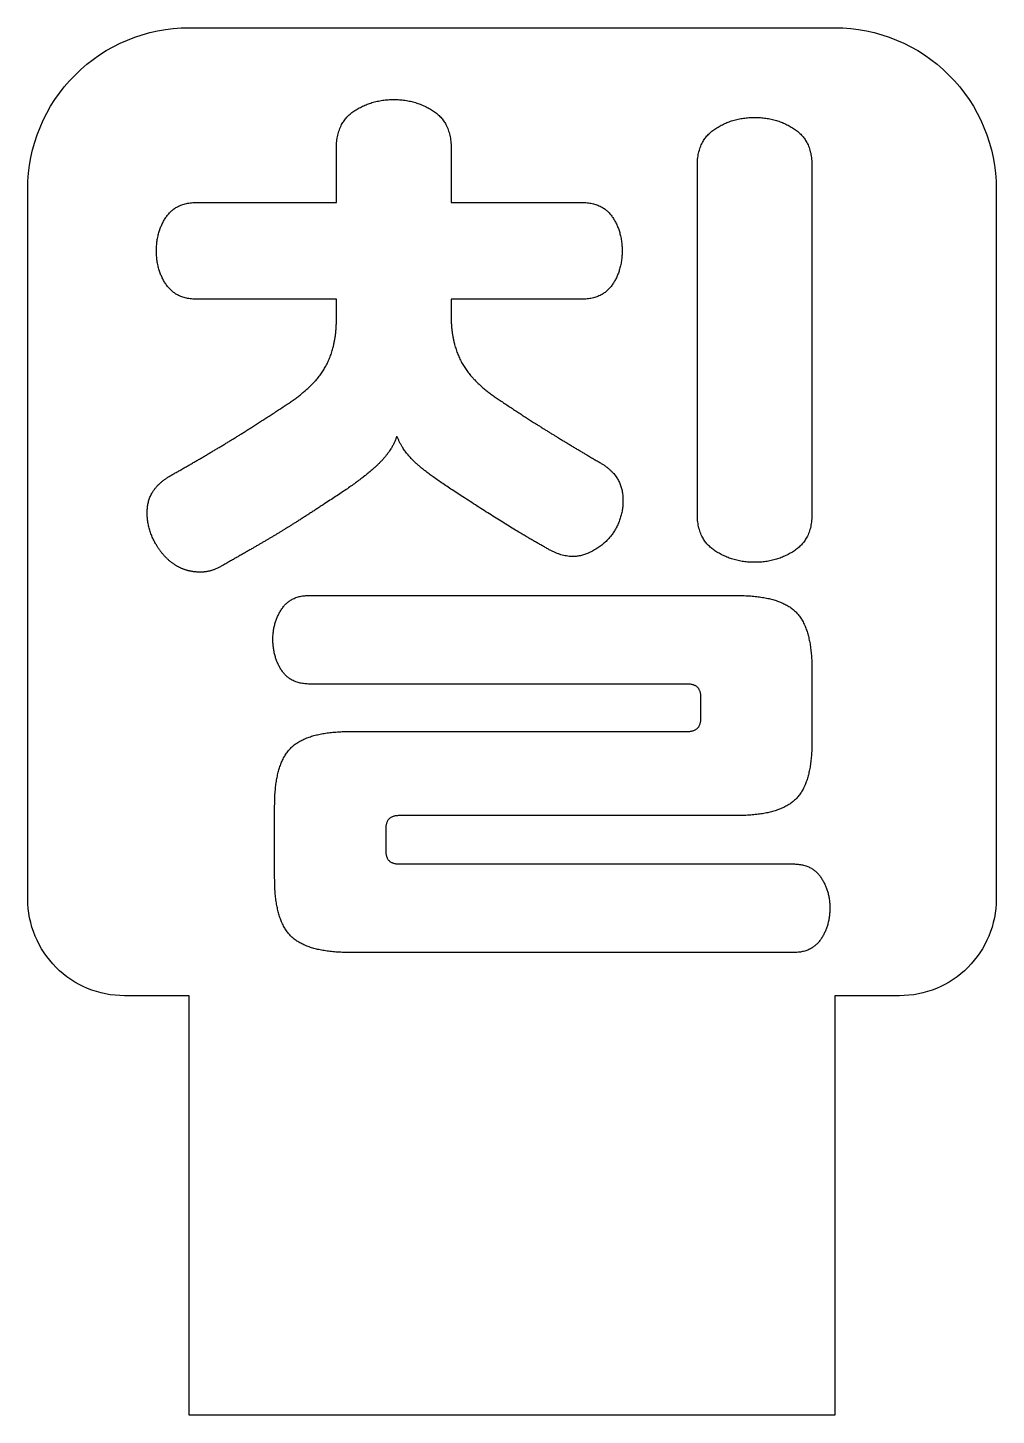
# Model space of a CAD drawing. Header units: millimetres. Extents: x 510 to 540, y -127 to -84.
import ezdxf

# ---------------------------------------------------------------- set-up
doc = ezdxf.new("R2010")
doc.units = ezdxf.units.MM
doc.layers.get('0').update_dxf_attribs({"linetype": 'CONTINUOUS'})

msp = doc.modelspace()

# ---------------------------------------------------------------- linework, layer by layer
for p, q in [((519.562, -89.415), (519.562, -87.723)), ((523.113, -87.723), (523.113, -89.415)), ((530.741, -99.069), (530.741, -88.278)), ((534.292, -88.278), (534.292, -99.069)), ((515.235, -89.415), (519.562, -89.415)), ((523.113, -89.415), (527.163, -89.415)), ((519.562, -92.411), (515.235, -92.411)), ((519.562, -93.021), (519.562, -92.411)), ((527.163, -92.411), (523.113, -92.411)), ((523.113, -92.411), (523.113, -92.911)), ((521.448, -96.683), (521.421, -96.683)), ((518.73, -101.593), (531.934, -101.593)), ((534.292, -103.895), (534.292, -106.114)), ((530.436, -104.339), (518.73, -104.339)), ((530.852, -105.393), (530.852, -104.755)), ((520.006, -105.809), (530.436, -105.809)), ((517.648, -110.359), (517.648, -108.112)), ((531.934, -108.417), (521.504, -108.417)), ((521.088, -108.833), (521.088, -109.499)), ((521.504, -109.915), (533.709, -109.915)), ((533.709, -112.661), (520.006, -112.661))]:
    msp.add_line(p, q)
msp.add_lwpolyline([(535, -84, -0.414214), (540, -89), (540, -111, -0.414214), (537, -114), (535, -114), (535, -127), (515, -127), (515, -114), (513, -114, -0.414214), (510, -111), (510, -89, -0.414214), (515, -84)], format="xyb", close=True)
for points in [[(520.103, -86.586), (520.644, -86.225), (521.337, -86.225)], [(521.337, -86.225), (522.031, -86.225), (522.572, -86.586)], [(519.562, -87.723), (519.562, -86.947), (520.103, -86.586)], [(522.572, -86.586), (523.113, -86.947), (523.113, -87.723)], [(531.282, -87.141), (531.823, -86.78), (532.516, -86.78)], [(532.516, -86.78), (533.21, -86.78), (533.751, -87.141)], [(530.741, -88.278), (530.741, -87.501), (531.282, -87.141)], [(533.751, -87.141), (534.292, -87.501), (534.292, -88.278)], [(514.292, -89.859), (514.597, -89.415), (515.235, -89.415)], [(527.163, -89.415), (527.801, -89.415), (528.106, -89.859)], [(513.986, -90.913), (513.986, -90.303), (514.292, -89.859)], [(528.106, -89.859), (528.411, -90.303), (528.411, -90.913)], [(514.292, -91.967), (513.986, -91.524), (513.986, -90.913)], [(528.411, -90.913), (528.411, -91.524), (528.106, -91.967)], [(515.235, -92.411), (514.597, -92.411), (514.292, -91.967)], [(528.106, -91.967), (527.801, -92.411), (527.163, -92.411)], [(519.215, -94.519), (519.562, -93.909), (519.562, -93.021)], [(523.113, -92.911), (523.113, -93.798), (523.459, -94.408)], [(518.009, -95.684), (518.869, -95.13), (519.215, -94.519)], [(523.459, -94.408), (523.806, -95.019), (524.666, -95.574)], [(516.164, -96.863), (517.01, -96.35), (518.009, -95.684)], [(524.666, -95.574), (525.665, -96.239), (526.441, -96.711)], [(521.421, -96.683), (521.282, -97.127), (520.796, -97.585)], [(521.989, -97.46), (521.587, -97.071), (521.448, -96.683)], [(526.441, -96.711), (527.218, -97.182), (527.745, -97.488)], [(514.43, -97.876), (515.318, -97.377), (516.164, -96.863)], [(520.796, -97.585), (520.311, -98.042), (519.174, -98.764)], [(523.529, -98.569), (522.391, -97.848), (521.989, -97.46)], [(527.745, -97.488), (528.355, -97.848), (528.425, -98.445)], [(513.709, -98.861), (513.765, -98.264), (514.43, -97.876)], [(528.425, -98.445), (528.494, -99.041), (528.189, -99.568)], [(513.959, -99.984), (513.654, -99.457), (513.709, -98.861)], [(519.174, -98.764), (518.342, -99.318), (517.62, -99.748)], [(526.109, -100.15), (525.054, -99.568), (523.529, -98.569)], [(531.282, -100.206), (530.741, -99.845), (530.741, -99.069)], [(534.292, -99.069), (534.292, -99.845), (533.751, -100.206)], [(517.62, -99.748), (516.899, -100.178), (516.011, -100.678)], [(528.189, -99.568), (527.912, -100.04), (527.343, -100.289)], [(514.305, -100.442), (514.097, -100.234), (513.959, -99.984)], [(527.343, -100.289), (526.774, -100.539), (526.109, -100.15)], [(514.777, -100.761), (514.514, -100.65), (514.305, -100.442)], [(532.516, -100.567), (531.823, -100.567), (531.282, -100.206)], [(533.751, -100.206), (533.21, -100.567), (532.516, -100.567)], [(515.36, -100.872), (515.041, -100.872), (514.777, -100.761)], [(516.011, -100.678), (515.679, -100.872), (515.36, -100.872)], [(517.87, -102.009), (518.147, -101.593), (518.73, -101.593)], [(531.934, -101.593), (533.265, -101.593), (533.778, -102.092)], [(517.593, -102.952), (517.593, -102.425), (517.87, -102.009)], [(533.778, -102.092), (534.292, -102.592), (534.292, -103.895)], [(517.87, -103.923), (517.593, -103.507), (517.593, -102.952)], [(518.73, -104.339), (518.147, -104.339), (517.87, -103.923)], [(530.852, -104.755), (530.852, -104.339), (530.436, -104.339)], [(530.436, -105.809), (530.852, -105.809), (530.852, -105.393)], [(518.161, -106.309), (518.674, -105.809), (520.006, -105.809)], [(534.292, -106.114), (534.292, -107.418), (533.778, -107.917)], [(517.648, -108.112), (517.648, -106.808), (518.161, -106.309)], [(533.778, -107.917), (533.265, -108.417), (531.934, -108.417)], [(521.504, -108.417), (521.088, -108.417), (521.088, -108.833)], [(521.088, -109.499), (521.088, -109.915), (521.504, -109.915)], [(533.709, -109.915), (534.292, -109.915), (534.569, -110.331)], [(518.161, -112.162), (517.648, -111.662), (517.648, -110.359)], [(534.569, -110.331), (534.846, -110.747), (534.846, -111.274)], [(534.846, -111.274), (534.846, -111.829), (534.569, -112.245)], [(520.006, -112.661), (518.674, -112.661), (518.161, -112.162)], [(534.569, -112.245), (534.292, -112.661), (533.709, -112.661)]]:
    msp.add_open_spline(points, degree=2)

doc.saveas('drawing.dxf')
